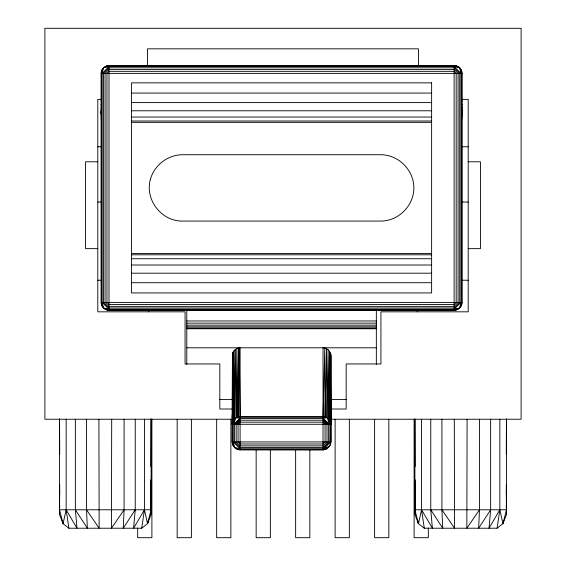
<?xml version="1.0" encoding="UTF-8"?>
<svg xmlns="http://www.w3.org/2000/svg" width="566" height="566" viewBox="0 0 566 566"><rect width="100%" height="100%" fill="white"/><g stroke="black" fill="none" stroke-linecap="round" stroke-linejoin="round"><path stroke-width="0.85" d="M240.104 449.701L323.03 449.772L323.03 347.793C327.318 347.765 330.99 351.642 330.926 355.887L330.926 441.926C330.954 446.199 327.183 449.616 323.03 449.821L240.104 449.807C235.873 449.864 232.18 446.142 232.209 441.926L232.23 414.885M232.244 400.063L232.244 398.315M330.657 443.935L330.799 354.415L330.926 424.281L232.209 424.281L232.449 353.913C233.284 350.467 236.531 347.779 240.104 347.793L240.104 449.821C236.057 449.729 232.173 446.192 232.209 441.926L232.449 353.913L232.477 443.97M59.713 505.36L59.494 514.444L63.059 523.663L68.896 528.22L141.712 528.22L147.542 523.663L151.108 514.444L151.108 418.798M415.161 487.68L414.892 514.444L418.458 523.663L424.288 528.22L497.104 528.22L502.941 523.663L506.506 514.444L506.506 418.798M150.839 466.547L151.044 419.215M506.287 454.272L506.436 419.215M59.713 490.333L59.494 514.444L59.699 511.331M238.456 347.977L238.06 416.838C234.741 417.715 232.23 420.828 232.209 424.281M415.161 481.496L414.892 514.444L415.147 510.553M233.263 445.817L232.477 441.926L234.522 447.508L240.104 448.767L323.03 448.767L329.872 441.926L330.374 352.908L330.926 424.281M66.158 419.257L66.158 509.782L63.059 523.663L59.494 509.782L59.713 485.034M232.477 422.286L233.114 352.123L233.263 441.926L234.522 447.508L240.104 449.553L236.156 448.661M421.55 419.257L421.55 509.782L418.458 523.663L414.892 509.782L415.161 479.727M233.263 424.281L234.522 418.833L235.378 349.406L236.156 417.609L240.104 418.557L234.522 424.281L234.522 441.926L240.104 447.508L323.03 447.508L328.613 441.926L328.613 424.281L323.03 418.557L329.872 424.281L328.613 418.833L328.131 349.71L326.978 417.609L323.03 418.557L240.104 418.557L233.263 424.281L236.156 417.609L236.871 348.507L238.06 416.838L240.104 417.312L323.03 417.312L326.978 417.609L329.872 420.425L330.657 422.286M233.263 420.425L234.091 350.644L234.522 418.833M328.613 418.833L329.462 351.189L329.872 420.425M326.978 417.609L325.075 416.838L326.518 348.628L326.978 417.609L329.872 424.281M325.075 416.838L323.03 416.576L324.764 347.991L325.075 416.838L323.03 417.312M124.081 419.257L124.081 509.782L123.246 528.22L135.239 509.782L135.239 419.257M479.48 419.257L479.48 509.782L478.645 528.22L490.637 509.782L490.637 419.257M135.239 509.782L133.611 528.22L144.45 509.782L144.45 419.257M490.637 509.782L489.01 528.22L499.842 509.782L499.842 419.257M101.109 73.382C101.081 69.151 104.774 65.458 109.005 65.486L454.13 65.486C458.361 65.458 462.054 69.151 462.033 73.382L462.033 302.414C462.054 306.638 458.361 310.338 454.13 310.31L109.005 310.31C104.774 310.338 101.081 306.638 101.109 302.414L101.109 73.382L462.033 73.382M101.109 112.867L101.378 110.823M101.109 112.33L101.378 110.356M101.109 113.136L101.378 111.162M141.712 528.22L144.45 509.782L147.542 523.663L151.108 509.782L150.839 479.727M497.104 528.22L499.842 509.782L502.941 523.663L506.506 509.782L506.287 485.034M101.109 110.752L101.378 108.983M101.109 113.929L101.378 112.16M101.109 108.24L101.378 106.797M101.109 115.181L101.378 113.738M102.163 69.434L101.378 73.382L103.422 67.8L109.005 65.755L105.057 66.54M460.972 306.362L461.764 302.414L459.719 307.996L454.13 310.041L458.078 309.255M105.057 309.255L109.005 310.041L103.422 307.996L102.163 302.414L102.163 73.382L103.422 67.8L109.005 66.54L454.13 66.54L459.719 67.8L461.764 73.382L460.972 69.434M458.078 66.54L454.13 65.755L459.719 67.8L460.972 73.382L460.972 302.414L459.719 307.996L454.13 309.255L109.005 309.255L103.422 307.996L101.378 302.414L102.163 306.362M147.542 523.663L148.306 520.395M502.941 523.663L503.705 520.395M101.109 104.972L101.378 103.953M101.109 116.815L101.378 115.797M101.109 101.165L101.378 100.635M101.109 118.726L101.378 118.195M124.081 509.782L111.445 528.22L111.7 419.257M479.48 509.782L466.844 528.22L467.099 419.257M323.03 420.22L326.978 424.281L326.978 441.926L323.03 445.874L240.104 445.874L236.156 441.926L236.156 424.281L240.104 420.22L323.03 420.22L328.613 424.281M240.104 422.172L238.06 424.281L238.06 441.926L240.104 443.97L323.03 443.97L325.075 441.926L325.075 424.281L323.03 422.172L240.104 422.172L236.156 424.281M102.163 73.382L109.005 66.54M454.13 309.255L460.972 302.414M323.71 449.616L325.075 449.439L323.03 449.807L326.978 448.661L323.03 449.553L330.657 441.926L329.872 445.817L323.03 449.553L238.06 449.553M234.522 424.281L240.104 420.22M323.03 449.553L328.613 447.423M323.03 449.772L325.075 449.439M240.104 416.576L238.06 416.838L239.291 347.842L240.104 416.576L323.03 416.576M236.156 417.609L240.104 417.312M106.96 65.755L456.175 65.755M131.51 93.079L431.625 93.079M101.293 99.383L97.798 99.383L97.798 311.824L185.068 311.824L185.068 363.952L219.82 363.952L219.82 409.013L232.187 409.013M461.219 99.383L468.202 99.383L468.202 311.824L380.932 311.824L380.932 363.952L346.18 363.952L346.18 409.013L331.16 409.013M131.51 102.602L431.625 102.602M131.51 110.78L431.625 110.78M131.51 117.056L431.625 117.056M131.51 121.004L431.625 121.004M131.51 122.348L431.625 122.348M97.798 146.764L101.307 146.764M461.177 146.764L468.202 146.764M97.798 161.77L85.558 161.77L85.558 248.644L97.798 248.644M468.202 161.77L480.442 161.77L480.442 248.644L468.202 248.644M97.798 202.048L101.307 202.048M461.177 202.048L468.202 202.048M131.51 253.448L431.625 253.448M131.51 254.792L431.625 254.792M131.51 258.74L431.625 258.74M131.51 265.015L431.625 265.015M131.51 273.194L431.625 273.194M97.798 280.234L101.335 280.234M461.177 280.234L468.202 280.234M131.51 282.717L431.625 282.717M101.109 302.414L462.033 302.414M106.96 310.041L456.175 310.041M186.794 320.979L376.34 320.979M186.794 323.151L376.34 323.151M186.794 325.16L376.34 325.16M186.794 326.844L376.34 326.844M186.794 328.075L376.34 328.075M186.794 328.754L376.34 328.754M186.794 347.793L376.34 347.793M219.82 399.49L232.187 399.49M331.16 399.49L346.18 399.49M232.194 419.236L44.884 419.236L44.884 28.3L521.116 28.3L521.116 419.236L331.152 419.236M232.209 441.926L330.926 441.926L330.827 419.859M59.494 509.782L151.108 509.782M414.892 509.782L506.506 509.782M239.425 449.616L238.06 449.439L240.104 449.772M323.03 422.172L326.978 424.281M454.13 66.54L460.972 73.382M102.163 302.414L109.005 309.255M233.263 441.926L240.104 448.767M441.919 419.257L441.919 509.782L454.555 528.22L454.3 419.257M86.52 419.257L86.52 509.782L99.156 528.22L98.901 419.257M430.761 419.257L430.761 509.782L442.753 528.22L441.919 509.782M75.363 419.257L75.363 509.782L87.355 528.22L86.52 509.782M461.764 100.635L462.033 101.165M461.764 118.195L462.033 118.726M461.764 103.953L462.033 104.972M461.764 115.797L462.033 116.815M417.694 520.395L418.458 523.663M62.295 520.395L63.059 523.663M461.764 106.797L462.033 108.24M461.764 113.738L462.033 115.181M461.764 108.983L462.033 110.752M461.764 112.16L462.033 113.929M424.288 528.22L421.55 509.782L432.389 528.22L430.761 509.782M68.896 528.22L66.158 509.782L76.99 528.22L75.363 509.782M461.764 110.356L462.033 112.33M461.764 111.162L462.033 113.136M461.764 110.823L462.033 112.867M506.301 511.331L506.506 514.444L506.287 490.333M150.853 510.553L151.108 514.444L150.839 481.496M506.506 514.444L506.287 505.36M151.108 514.444L150.839 487.68M414.956 419.215L415.161 466.547M59.564 419.215L59.713 454.272M461.764 71.337L461.764 304.458M454.13 65.486L454.13 310.31M428.32 527.986L428.32 537.7L414.1 537.7L414.1 419.342M418.444 66.264L418.444 48.832L147.556 48.832L147.556 66.264M417.262 310.069L417.262 311.824M414.892 418.798L414.892 514.444M388.828 419.342L388.828 537.7L374.614 537.7L374.614 419.342M376.34 309.772L376.34 364.419M349.342 419.342L349.342 537.7L335.122 537.7L335.122 419.342M309.85 449.369L309.85 537.7L295.636 537.7L295.636 449.369M270.364 449.369L270.364 537.7L256.15 537.7L256.15 449.369M230.878 419.342L230.878 537.7L216.658 537.7L216.658 419.342M191.386 419.342L191.386 537.7L177.172 537.7L177.172 419.342M186.794 309.772L186.794 364.419M151.9 419.342L151.9 537.7L137.679 537.7L137.679 527.986M148.738 310.069L148.738 311.824M109.005 65.486L109.005 310.31M101.378 71.337L101.378 304.458M59.494 418.798L59.494 514.444M150.415 179.316C144.599 199.508 161.444 221.455 182.45 221.065L380.685 221.065C398.436 221.179 413.965 205.649 413.852 187.898C413.965 170.147 398.436 154.617 380.685 154.73L182.45 154.73C167.791 154.808 154.285 165.173 150.415 179.316M109.005 67.8L103.422 73.382L103.422 302.414L109.005 307.996L454.13 307.996L459.719 302.414L459.719 73.382L454.13 67.8L109.005 67.8M109.005 69.434L105.057 73.382L105.057 302.414L109.005 306.362L454.13 306.362L458.078 302.414L458.078 73.382L454.13 69.434L109.005 69.434M109.005 71.337L106.96 73.382L106.96 302.414L109.005 304.458L454.13 304.458L456.175 302.414L456.175 73.382L454.13 71.337L109.005 71.337M431.625 82.855L131.51 82.855L131.51 292.933L431.625 292.933L431.625 82.855"/></g></svg>
